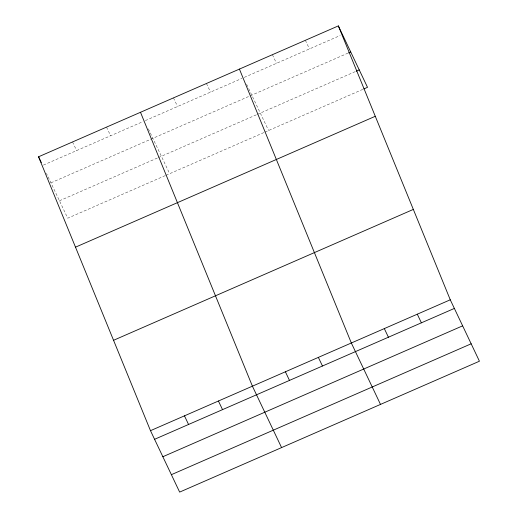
<?xml version="1.0" encoding="UTF-8"?>
<svg xmlns="http://www.w3.org/2000/svg" width="518" height="518" viewBox="0 0 518 518"><rect width="100%" height="100%" fill="white"/><g stroke="black" fill="none" stroke-linecap="round" stroke-linejoin="round"><path stroke-width="0.39" stroke-dasharray="2.59 1.94" d="M43.395 165.087L143.11 121.555M145.318 120.59L242.048 78.354M244.25 77.396L340.248 35.483M50.932 182.828L149.903 139.62M150.641 139.297L347.785 53.224M59.453 200.783L157.692 157.893M158.43 157.569L256.65 114.685M257.381 114.368L355.575 71.497M165.223 175.634L67.728 218.201L46.452 173.394M165.961 175.317L264.186 132.433M264.918 132.109L363.118 89.238M305.374 40.294L309.466 48.919M272.397 54.694L276.495 63.319M246.62 84.246L248.342 87.879M248.685 88.604L268.583 130.51M206.442 83.489L210.541 92.113M173.465 97.883L177.564 106.507M148.381 128.891L169.658 173.705M106.514 127.117L110.612 135.742M72.539 141.951L76.638 150.576"/><path stroke-width="0.78" d="M338.351 25.9L450.271 299.799L479.435 361.214L179.649 492.1L150.485 430.678L38.565 156.786L338.351 25.9L367.515 87.322L363.85 88.921M348.517 52.907L350.718 51.949M356.313 71.18L359.239 69.898M75.498 247.17L375.285 116.285M113.552 340.294L413.338 209.414M150.485 430.678L450.271 299.799M154.578 439.303L454.37 308.424M162.853 456.727L462.639 325.841M171.374 474.676L471.166 343.797M417.294 314.193L421.393 322.818M384.317 328.593L388.416 337.218M380.503 404.409L351.34 342.987L239.42 69.088M318.363 357.388L322.461 366.012M285.392 371.782L289.484 380.406M281.578 447.597L252.415 386.182L140.495 112.283M218.434 401.016L222.533 409.641M184.46 415.844L188.558 424.469M38.565 156.786L41.291 162.535"/></g></svg>
